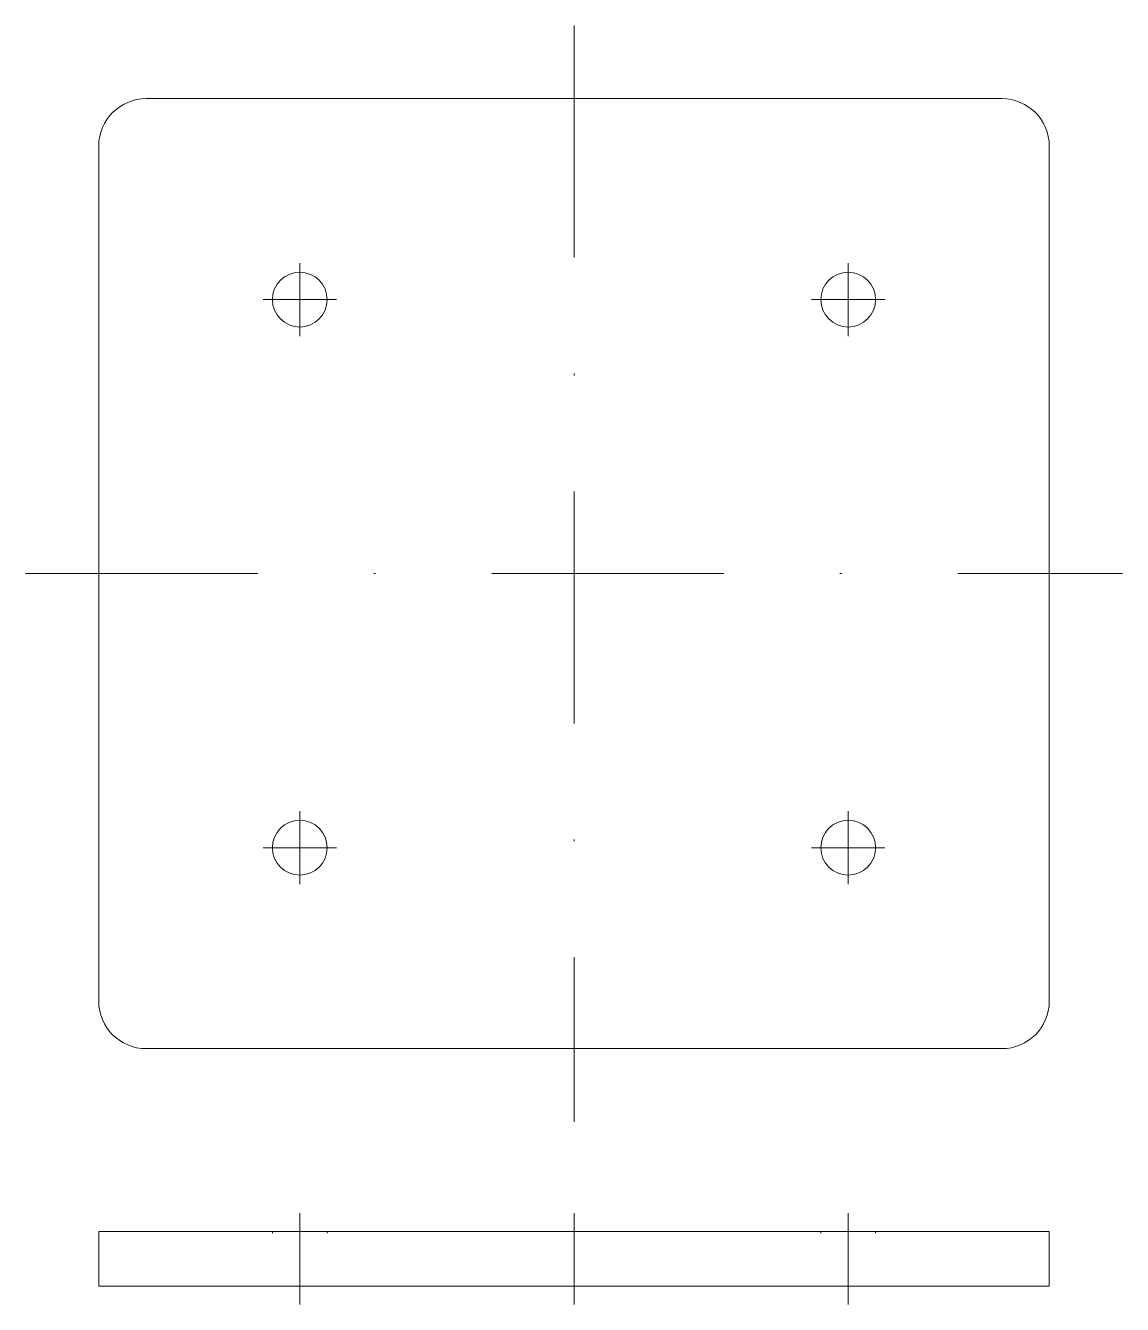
# Model space of a CAD drawing. Header units: millimetres. Extents: x -30 to 30, y -40 to 30.
import ezdxf

# ---------------------------------------------------------------- set-up
doc = ezdxf.new("R2010")
doc.units = ezdxf.units.MM
doc.linetypes.add('DASHDOT', pattern=[25.4, 12.7, -6.35, 0, -6.35])
doc.linetypes.add('DOT', pattern=[6.35, 0, -6.35])
for name, color, linetype, lineweight in [('Axis', 4, 'DASHDOT', 0), ('Hidden', 3, 'DOT', 0), ('PCB', 7, 'CONTINUOUS', 0)]:
    doc.layers.add(name, color=color, linetype=linetype, lineweight=lineweight)

msp = doc.modelspace()

# ---------------------------------------------------------------- linework, layer by layer
at = {"layer": 'Axis'}
for p, q in [((0, 30), (0, -30)), ((-15, 17), (-15, 13)), ((15, 17), (15, 13)), ((-17, 15), (-13, 15)), ((13, 15), (17, 15)), ((-30, 0), (30, 0)), ((-15, -13), (-15, -17)), ((15, -13), (15, -17)), ((-17, -15), (-13, -15)), ((13, -15), (17, -15)), ((-15, -35), (-15, -40)), ((0, -35), (0, -40)), ((15, -35), (15, -40))]:
    msp.add_line(p, q, dxfattribs=at)
at = {"layer": 'Hidden'}
for p, q in [((-16.499, -36), (-16.499, -39)), ((-13.501, -36), (-13.501, -39)), ((13.501, -36), (13.501, -39)), ((16.499, -36), (16.499, -39))]:
    msp.add_line(p, q, dxfattribs=at)
at = {"layer": 'PCB'}
for p, q in [((-23.4, 26), (23.4, 26)), ((-26, -23.4), (-26, 23.4)), ((26, 23.4), (26, -23.4)), ((23.4, -26), (-23.4, -26)), ((-26, -36), (26, -36)), ((-26, -39), (-26, -36)), ((26, -36), (26, -39)), ((26, -39), (-26, -39))]:
    msp.add_line(p, q, dxfattribs=at)
for centre, radius in [((-15, 15), 1.499), ((15, 15), 1.499), ((-15, -15), 1.499), ((15, -15), 1.5)]:
    msp.add_circle(centre, radius, dxfattribs=at)
for centre, start, end in [((-23.4, 23.4), 90, 180), ((23.4, 23.4), 0, 90), ((-23.4, -23.4), 180, 270), ((23.4, -23.4), 270, 360)]:
    msp.add_arc(centre, 2.6, start, end, dxfattribs=at)

doc.saveas('drawing.dxf')
